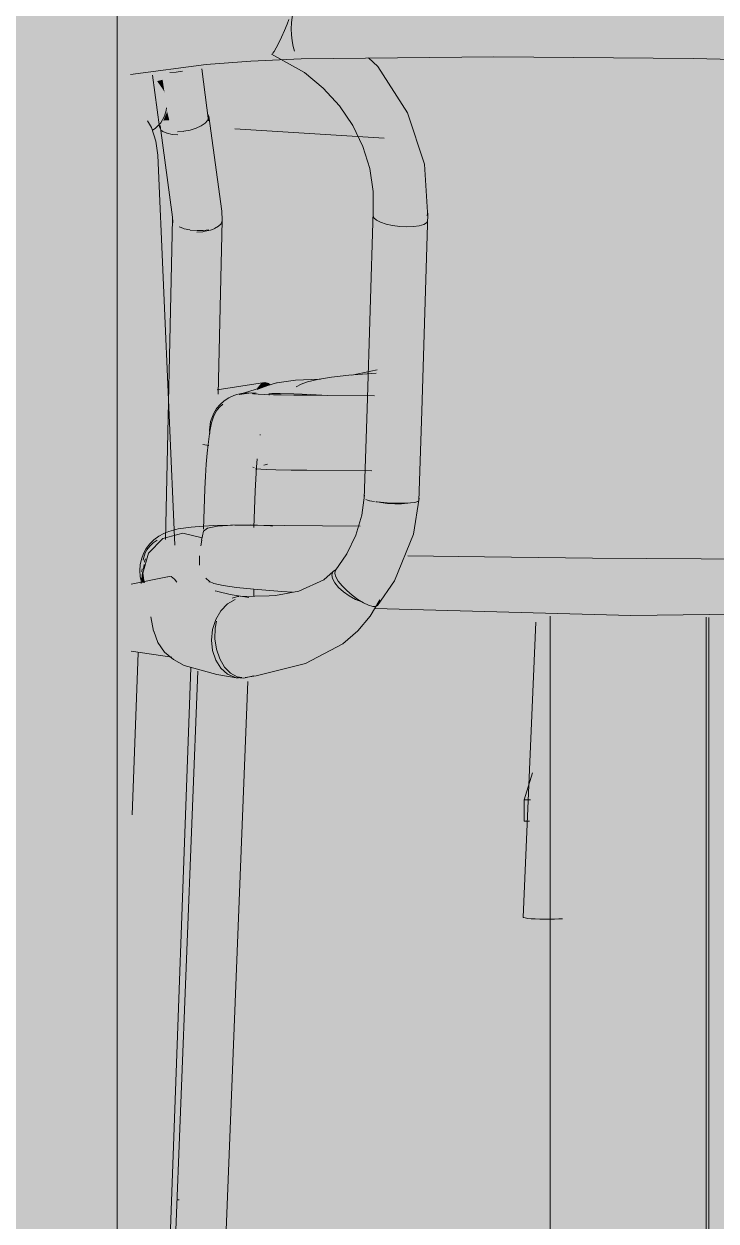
# Model space of a CAD drawing. Header units: inches. Extents: x 30681 to 92461, y -36095 to 66.
# Drawn here: x 30683.37813 to 30683.40219, y 59.89776 to 59.93933 of the extents above; entities that cross this region are included whole.
import ezdxf

# ---------------------------------------------------------------- set-up
doc = ezdxf.new("R2010")
doc.units = ezdxf.units.IN
doc.header["$MEASUREMENT"] = 0
doc.linetypes.add('Dash 1_16_', pattern=[0.125, 0.0625, -0.0625])
for name, color, linetype, lineweight in [('A-FLOR-CLRS', 90, 'Dash 1_16_', 9), ('A-GLAZ-CURT', 52, 'Continuous', 9), ('A-GLAZ-CWMG', 51, 'Continuous', 9), ('I-FURN', 30, 'Continuous', 9)]:
    doc.layers.add(name, color=color, linetype=linetype, lineweight=lineweight)

msp = doc.modelspace()

# ---------------------------------------------------------------- hatches: boundary and pattern name
at = {"layer": 'A-GLAZ-CURT', "transparency": 33554458}
msp.add_hatch(color=256, dxfattribs=at).paths.add_polyline_path([(30683.381389, 59.873038), (30683.430294, 59.877207), (30683.430294, 60.076217), (30683.381389, 60.078804), (30683.381389, 59.877247)], flags=0)
at = {"layer": 'A-GLAZ-CWMG'}
for points in [[(30683.378135, 59.872206), (30683.378135, 60.07932), (30683.375497, 60.079115), (30683.375497, 59.872536), (30683.377193, 59.872324)], [(30683.378135, 59.872206), (30683.381375, 59.872484), (30683.381375, 60.079148), (30683.378135, 60.07932), (30683.378135, 59.881051)]]:
    msp.add_hatch(color=256, dxfattribs=at).paths.add_polyline_path(points, flags=0)
at = {"layer": 'I-FURN'}
h = msp.add_hatch(color=256, dxfattribs=at)
h.paths.add_polyline_path([(30683.40185, 59.893829), (30683.40185, 59.918724), (30683.400773, 59.918722), (30683.396429, 59.918766), (30683.396429, 59.893901), (30683.401784, 59.89383)], flags=0)
h.paths.add_polyline_path([(30683.40185, 59.939945), (30683.40185, 59.942576), (30683.396429, 59.942614), (30683.396429, 59.94), (30683.400998, 59.939957), (30683.401784, 59.939946)], flags=0)
h = msp.add_hatch(color=256, dxfattribs=at)
h.paths.add_polyline_path([(30683.40185, 59.893829), (30683.401938, 59.894393), (30683.401938, 59.918718), (30683.40185, 59.918716), (30683.40185, 59.894402)], flags=0)
h.paths.add_polyline_path([(30683.401938, 59.939939), (30683.401938, 59.94257), (30683.40185, 59.942576), (30683.40185, 59.939945)], flags=0)
for points in [[(30683.408289, 59.939002), (30683.408247, 59.93948), (30683.408185, 59.939705), (30683.408073, 59.93985), (30683.395986, 59.940063), (30683.39036, 59.940037), (30683.387672, 59.940003), (30683.387545, 59.93986), (30683.387457, 59.93956), (30683.387424, 59.939161), (30683.392566, 59.939224), (30683.400204, 59.939184), (30683.405834, 59.939069), (30683.407241, 59.939031)], [(30683.381836, 59.938708), (30683.383682, 59.938932), (30683.383706, 59.939173), (30683.383827, 59.939474), (30683.383887, 59.939574), (30683.384031, 59.939708), (30683.384198, 59.939783), (30683.381839, 59.939444), (30683.381836, 59.938747)], [(30683.383682, 59.938932), (30683.385415, 59.939068), (30683.387424, 59.939161), (30683.387457, 59.93956), (30683.387545, 59.93986), (30683.387672, 59.940003), (30683.384737, 59.939825), (30683.384198, 59.939783), (30683.384031, 59.939708), (30683.383827, 59.939474), (30683.383776, 59.939392), (30683.383706, 59.939173)], [(30683.406444, 59.938009), (30683.407626, 59.938143), (30683.408182, 59.938229), (30683.40826, 59.938583), (30683.408289, 59.939002), (30683.400204, 59.939184), (30683.395983, 59.93922), (30683.390357, 59.939197), (30683.387424, 59.939161), (30683.387453, 59.938742), (30683.387539, 59.938388), (30683.387776, 59.938385), (30683.387846, 59.938335), (30683.388057, 59.938276), (30683.388087, 59.938258), (30683.388651, 59.938219), (30683.389492, 59.938144), (30683.392731, 59.938182), (30683.400206, 59.938142), (30683.405836, 59.938025), (30683.406371, 59.938011)], [(30683.38184, 59.937588), (30683.382903, 59.937742), (30683.384368, 59.937918), (30683.384189, 59.93797), (30683.384023, 59.938081), (30683.383881, 59.938246), (30683.383772, 59.938453), (30683.383704, 59.938687), (30683.383682, 59.938932), (30683.381836, 59.938708), (30683.381839, 59.937614)], [(30683.404442, 59.920738), (30683.404364, 59.920987), (30683.40419, 59.921627), (30683.404002, 59.922714), (30683.40365, 59.933368), (30683.40368, 59.933944), (30683.403855, 59.934892), (30683.404259, 59.936019), (30683.40481, 59.937006), (30683.405302, 59.937626), (30683.405686, 59.938028), (30683.399787, 59.938146), (30683.395367, 59.938177), (30683.390061, 59.938149), (30683.390769, 59.937332), (30683.391141, 59.936806), (30683.391847, 59.935283), (30683.392055, 59.934416), (30683.392132, 59.933978), (30683.392149, 59.931838), (30683.391832, 59.922664), (30683.391605, 59.921387), (30683.391482, 59.920865), (30683.401668, 59.920754), (30683.404442, 59.920738)], [(30683.38349, 59.935481), (30683.383713, 59.935493), (30683.383424, 59.937654), (30683.382828, 59.937588), (30683.382604, 59.937552), (30683.382876, 59.935673), (30683.382964, 59.935595), (30683.383282, 59.935495)], [(30683.383713, 59.935493), (30683.38414, 59.935588), (30683.384458, 59.935766), (30683.38445, 59.935903), (30683.384512, 59.936014), (30683.38453, 59.936153), (30683.384276, 59.937763), (30683.383428, 59.937628), (30683.383658, 59.935903)], [(30683.382436, 59.936484), (30683.383056, 59.936578), (30683.383071, 59.93659), (30683.383023, 59.936946), (30683.38287, 59.937217), (30683.382732, 59.93736), (30683.382437, 59.937286), (30683.382436, 59.936515)], [(30683.383023, 59.936946), (30683.382955, 59.937391), (30683.382764, 59.937345), (30683.382984, 59.937033)], [(30683.382594, 59.93566), (30683.382914, 59.935962), (30683.382975, 59.936035), (30683.38309, 59.936444), (30683.383036, 59.936574), (30683.382528, 59.936492), (30683.382436, 59.936476), (30683.382472, 59.935917), (30683.382586, 59.935677)], [(30683.382434, 59.934746), (30683.382789, 59.934767), (30683.382713, 59.935186), (30683.382471, 59.935917), (30683.382435, 59.93596), (30683.382434, 59.935102)], [(30683.383471, 59.922689), (30683.383669, 59.932619), (30683.383264, 59.93552), (30683.383214, 59.935782), (30683.383186, 59.935989), (30683.382952, 59.935945), (30683.382866, 59.935798), (30683.383415, 59.923915)], [(30683.382976, 59.935974), (30683.383186, 59.935989), (30683.383114, 59.936287), (30683.382985, 59.935985)], [(30683.384145, 59.932102), (30683.384579, 59.932163), (30683.384903, 59.932306), (30683.385009, 59.932436), (30683.38503, 59.932493), (30683.384862, 59.934296), (30683.384564, 59.93609), (30683.384529, 59.935991), (30683.384298, 59.935795), (30683.383911, 59.935644), (30683.383691, 59.935599), (30683.383981, 59.933855), (30683.384114, 59.932437)], [(30683.38445, 59.935903), (30683.384532, 59.936033), (30683.38451, 59.936007), (30683.384448, 59.935903)], [(30683.382789, 59.934767), (30683.3827, 59.935312), (30683.382526, 59.9358), (30683.382619, 59.935508), (30683.382747, 59.935)], [(30683.383422, 59.92121), (30683.383438, 59.921231), (30683.383471, 59.922689), (30683.382844, 59.935785), (30683.382633, 59.935643), (30683.382699, 59.935438), (30683.382788, 59.935088), (30683.382831, 59.934731), (30683.383421, 59.921231)], [(30683.384145, 59.932102), (30683.383981, 59.933855), (30683.383691, 59.935599), (30683.38327, 59.935586), (30683.382968, 59.935675), (30683.382964, 59.935594), (30683.382909, 59.935594), (30683.382918, 59.935533), (30683.383347, 59.932436), (30683.383398, 59.932375), (30683.383707, 59.932221), (30683.383914, 59.932175), (30683.383923, 59.932108)], [(30683.382643, 59.919593), (30683.382751, 59.919657), (30683.382769, 59.920178), (30683.382731, 59.920333), (30683.382967, 59.920852), (30683.383377, 59.921255), (30683.382789, 59.934767), (30683.382434, 59.934746), (30683.382433, 59.924407), (30683.382637, 59.919736)], [(30683.390986, 59.925724), (30683.391173, 59.932304), (30683.390712, 59.932386), (30683.390364, 59.932536), (30683.39027, 59.93267), (30683.390267, 59.932557), (30683.390091, 59.925914), (30683.390323, 59.925813), (30683.390742, 59.925742), (30683.390938, 59.925728)], [(30683.391233, 59.92572), (30683.391722, 59.925766), (30683.391925, 59.925834), (30683.391965, 59.925884), (30683.392136, 59.932677), (30683.391876, 59.932569), (30683.391442, 59.932518), (30683.391431, 59.932289), (30683.391188, 59.932301), (30683.390986, 59.925724), (30683.391134, 59.925722)], [(30683.383053, 59.921423), (30683.383177, 59.921488), (30683.383356, 59.921582), (30683.383891, 59.921741), (30683.384123, 59.932153), (30683.383902, 59.932176), (30683.3839, 59.932112), (30683.383523, 59.932204), (30683.383412, 59.932265), (30683.383394, 59.932285), (30683.383332, 59.932352), (30683.383294, 59.932352), (30683.383053, 59.921441)], [(30683.38574, 59.926473), (30683.386038, 59.926526), (30683.387255, 59.926912), (30683.386914, 59.926852), (30683.385784, 59.926487)], [(30683.386671, 59.926456), (30683.386672, 59.926487), (30683.387062, 59.926496), (30683.387424, 59.926493), (30683.387601, 59.926567), (30683.387644, 59.92664), (30683.387613, 59.926673), (30683.387627, 59.926745), (30683.387778, 59.926828), (30683.387668, 59.926874), (30683.387335, 59.926921), (30683.386038, 59.926526), (30683.38635, 59.926472), (30683.386597, 59.92646)], [(30683.386243, 59.926627), (30683.386688, 59.92679), (30683.386637, 59.926844), (30683.386502, 59.926876), (30683.386389, 59.926828), (30683.386265, 59.926674)], [(30683.387784, 59.926825), (30683.388251, 59.926962), (30683.388251, 59.926987), (30683.387335, 59.926921), (30683.387783, 59.926825)], [(30683.387967, 59.9251), (30683.387971, 59.926436), (30683.385684, 59.926475), (30683.385303, 59.926371), (30683.38497, 59.926116), (30683.384823, 59.925956), (30683.384616, 59.92548), (30683.384654, 59.925432), (30683.384753, 59.925713), (30683.384783, 59.925772), (30683.384908, 59.925839), (30683.384928, 59.925832), (30683.384967, 59.925834), (30683.385003, 59.925661), (30683.38503, 59.925661), (30683.385076, 59.925661), (30683.385173, 59.92552), (30683.385209, 59.92552), (30683.385209, 59.925365), (30683.3853, 59.925185), (30683.385365, 59.925209), (30683.385376, 59.925161), (30683.386433, 59.925123), (30683.387781, 59.925102)], [(30683.388687, 59.92643), (30683.386719, 59.926499), (30683.386671, 59.926459), (30683.38806, 59.926435), (30683.3881, 59.926435)], [(30683.390888, 59.922696), (30683.390986, 59.925724), (30683.390323, 59.925813), (30683.390091, 59.925914), (30683.390064, 59.925914), (30683.389999, 59.922822), (30683.390033, 59.922875), (30683.390079, 59.922811), (30683.390078, 59.922792), (30683.390643, 59.92271)], [(30683.384579, 59.924699), (30683.384646, 59.925604), (30683.38423, 59.925614), (30683.384219, 59.925108), (30683.384288, 59.924927), (30683.384371, 59.924814), (30683.384436, 59.924798), (30683.384566, 59.924702)], [(30683.385224, 59.923135), (30683.385306, 59.925174), (30683.385168, 59.92552), (30683.385168, 59.925567), (30683.385056, 59.925567), (30683.385071, 59.925624), (30683.384967, 59.925672), (30683.384936, 59.925818), (30683.384864, 59.925853), (30683.384771, 59.925736), (30683.384674, 59.925519), (30683.384558, 59.924871), (30683.384441, 59.923186), (30683.385002, 59.923147)], [(30683.391134, 59.922689), (30683.391723, 59.922719), (30683.391863, 59.922773), (30683.391925, 59.925834), (30683.391667, 59.925754), (30683.391094, 59.925723), (30683.390986, 59.92572), (30683.390888, 59.922696)], [(30683.38612, 59.923105), (30683.386169, 59.923107), (30683.386199, 59.924004), (30683.386162, 59.924109), (30683.385972, 59.924338), (30683.385931, 59.9244), (30683.385709, 59.924734), (30683.38557, 59.924889), (30683.385571, 59.924959), (30683.385389, 59.925091), (30683.385357, 59.924989), (30683.385254, 59.923642), (30683.385224, 59.923135), (30683.386015, 59.923106)], [(30683.387968, 59.923833), (30683.387967, 59.9251), (30683.385336, 59.925115), (30683.385389, 59.925091), (30683.385569, 59.925011), (30683.385569, 59.924966), (30683.385815, 59.924616), (30683.38588, 59.924504), (30683.386224, 59.923951), (30683.386253, 59.923897), (30683.387341, 59.923844), (30683.387784, 59.923836)], [(30683.389543, 59.919496), (30683.390415, 59.920982), (30683.390773, 59.922677), (30683.390323, 59.922754), (30683.39, 59.922825), (30683.38999, 59.922825), (30683.389952, 59.922825), (30683.389691, 59.921672), (30683.389609, 59.921462), (30683.388935, 59.920251), (30683.389061, 59.919988), (30683.389356, 59.919658)], [(30683.390368, 59.919104), (30683.390431, 59.919147), (30683.391441, 59.920867), (30683.391824, 59.922744), (30683.391479, 59.922686), (30683.391021, 59.922663), (30683.390773, 59.922677), (30683.390368, 59.920901), (30683.389543, 59.919496), (30683.389934, 59.919232), (30683.390259, 59.919104)], [(30683.391262, 59.922666), (30683.391135, 59.922689), (30683.391234, 59.922666)], [(30683.382273, 59.920261), (30683.382459, 59.920951), (30683.382966, 59.92146), (30683.38366, 59.921651), (30683.383676, 59.92179), (30683.38336, 59.921753), (30683.383072, 59.921664), (30683.38246, 59.921185), (30683.382405, 59.921126), (30683.382192, 59.920632), (30683.38227, 59.92029)], [(30683.384333, 59.921479), (30683.384319, 59.92149), (30683.384342, 59.921518), (30683.384381, 59.921719), (30683.384534, 59.92182), (30683.384806, 59.921899), (30683.384351, 59.921872), (30683.383676, 59.921788), (30683.38366, 59.921651), (30683.384319, 59.921483)], [(30683.382618, 59.918534), (30683.382665, 59.918895), (30683.382806, 59.919232), (30683.38303, 59.91952), (30683.383363, 59.919758), (30683.383663, 59.919879), (30683.384028, 59.919925), (30683.38366, 59.921651), (30683.382908, 59.921401), (30683.382459, 59.920951), (30683.382273, 59.920261), (30683.382361, 59.919954), (30683.383257, 59.920137), (30683.383369, 59.920055), (30683.38343, 59.919955), (30683.383259, 59.919849), (30683.382953, 59.919553), (30683.382758, 59.919231), (30683.38265, 59.918949), (30683.382605, 59.918595)], [(30683.384734, 59.919734), (30683.384578, 59.919904), (30683.384499, 59.920079), (30683.384669, 59.920301), (30683.384582, 59.920768), (30683.384424, 59.921089), (30683.384295, 59.921212), (30683.384319, 59.921483), (30683.38366, 59.921651), (30683.384028, 59.919925), (30683.384509, 59.919828), (30683.38471, 59.919744)], [(30683.401223, 59.918792), (30683.405601, 59.91886), (30683.405371, 59.919154), (30683.404693, 59.920222), (30683.404424, 59.920738), (30683.393184, 59.920842), (30683.39144, 59.920866), (30683.391021, 59.920068), (30683.390375, 59.919012), (30683.396004, 59.918844), (30683.398818, 59.918816)], [(30683.381856, 59.918589), (30683.382605, 59.918595), (30683.382708, 59.919103), (30683.382808, 59.919346), (30683.383133, 59.919739), (30683.383394, 59.920013), (30683.383326, 59.920086), (30683.383253, 59.92014), (30683.381859, 59.919864), (30683.381856, 59.918704)], [(30683.382259, 59.919925), (30683.382339, 59.919942), (30683.382242, 59.920344), (30683.382218, 59.920036)], [(30683.384774, 59.917979), (30683.386656, 59.918247), (30683.388088, 59.918842), (30683.389066, 59.919765), (30683.38886, 59.920073), (30683.388839, 59.920205), (30683.388876, 59.920309), (30683.388456, 59.919957), (30683.388193, 59.919825), (30683.387815, 59.919703), (30683.387231, 59.919533), (30683.385477, 59.919418), (30683.385286, 59.919327), (30683.385097, 59.919154), (30683.384915, 59.918844), (30683.384947, 59.918841), (30683.384839, 59.918634), (30683.384781, 59.918347)], [(30683.38989, 59.919259), (30683.389544, 59.919496), (30683.389192, 59.919825), (30683.388974, 59.920132), (30683.388948, 59.920334), (30683.388936, 59.920356), (30683.388876, 59.920309), (30683.388839, 59.920205), (30683.38886, 59.920073), (30683.389061, 59.919771), (30683.389236, 59.91961), (30683.389654, 59.91935), (30683.389873, 59.919263)], [(30683.382212, 59.919913), (30683.382255, 59.919942), (30683.382215, 59.919955), (30683.382213, 59.919927)], [(30683.382333, 59.919946), (30683.382336, 59.919948), (30683.382315, 59.920039)], [(30683.384651, 59.917933), (30683.384747, 59.918482), (30683.384839, 59.918712), (30683.384979, 59.91895), (30683.385211, 59.91919), (30683.385481, 59.919349), (30683.38537, 59.919388), (30683.385513, 59.919467), (30683.384503, 59.919661), (30683.384028, 59.919925), (30683.383663, 59.919879), (30683.383322, 59.919741), (30683.38303, 59.91952), (30683.382794, 59.919204), (30683.382665, 59.918895), (30683.382618, 59.918534), (30683.382878, 59.918324), (30683.383565, 59.918121)], [(30683.385599, 59.919451), (30683.385646, 59.919463), (30683.384972, 59.919594), (30683.384577, 59.9198), (30683.384315, 59.919886), (30683.384116, 59.919876), (30683.384571, 59.919648), (30683.385583, 59.919454)], [(30683.38458, 59.919901), (30683.38458, 59.919966), (30683.384556, 59.919954)], [(30683.385688, 59.919454), (30683.386124, 59.919491), (30683.386124, 59.919704), (30683.385017, 59.919839), (30683.38458, 59.919901), (30683.38476, 59.919719), (30683.385093, 59.919558), (30683.385649, 59.919461)], [(30683.385793, 59.916635), (30683.38772, 59.917075), (30683.389246, 59.917937), (30683.39019, 59.919124), (30683.390058, 59.919173), (30683.39008, 59.919213), (30683.389654, 59.91935), (30683.389236, 59.91961), (30683.389066, 59.919765), (30683.388088, 59.918842), (30683.386656, 59.918247), (30683.384774, 59.917979), (30683.38483, 59.917617), (30683.384945, 59.917283), (30683.385215, 59.916896), (30683.385318, 59.916791), (30683.385551, 59.916666)], [(30683.387241, 59.919532), (30683.387466, 59.919607), (30683.386124, 59.919704), (30683.386159, 59.919478), (30683.38724, 59.919532)], [(30683.383256, 59.917348), (30683.383247, 59.91738), (30683.383018, 59.917563), (30683.382768, 59.917932), (30683.382642, 59.91832), (30683.382605, 59.918595), (30683.381856, 59.918589), (30683.381859, 59.917551), (30683.383247, 59.91735)], [(30683.385484, 59.916637), (30683.385213, 59.916757), (30683.384981, 59.916964), (30683.384748, 59.917402), (30683.38469, 59.917572), (30683.384651, 59.917933), (30683.383565, 59.918121), (30683.382878, 59.918324), (30683.382618, 59.918534), (30683.382666, 59.918172), (30683.382808, 59.917834), (30683.383142, 59.917459), (30683.383691, 59.917065), (30683.384593, 59.916789), (30683.384752, 59.916762)], [(30683.385774, 59.91661), (30683.385771, 59.916638), (30683.385551, 59.916666), (30683.38528, 59.91683), (30683.385077, 59.917061), (30683.384888, 59.91745), (30683.384828, 59.917631), (30683.384778, 59.918159), (30683.384786, 59.918367), (30683.384801, 59.918646), (30683.384689, 59.9183), (30683.384651, 59.917933), (30683.384748, 59.917402), (30683.38483, 59.917198), (30683.385065, 59.916889), (30683.385318, 59.91671), (30683.385551, 59.91663)], [(30683.396241, 59.908245), (30683.396683, 59.918547), (30683.395929, 59.918554), (30683.395503, 59.908301), (30683.395764, 59.908263), (30683.39607, 59.908248)], [(30683.396413, 59.908245), (30683.396849, 59.908262), (30683.396857, 59.918545), (30683.396683, 59.918547), (30683.396241, 59.908245)], [(30683.382046, 59.889742), (30683.383055, 59.917361), (30683.382107, 59.917497), (30683.381901, 59.910797), (30683.381901, 59.889745), (30683.382045, 59.889742)], [(30683.382046, 59.889742), (30683.382835, 59.889777), (30683.382947, 59.889818), (30683.383916, 59.916978), (30683.383643, 59.917104), (30683.383258, 59.917331), (30683.383054, 59.917326), (30683.382091, 59.89099)]]:
    msp.add_hatch(color=256, dxfattribs=at).paths.add_polyline_path(points, flags=0)
h = msp.add_hatch(color=256, dxfattribs=at)
h.paths.add_polyline_path([(30683.384368, 59.937918), (30683.387031, 59.938154), (30683.386827, 59.938328), (30683.386893, 59.938333), (30683.386835, 59.938387), (30683.387107, 59.938917), (30683.387187, 59.939098), (30683.387282, 59.939041), (30683.387267, 59.938875), (30683.387301, 59.938744), (30683.387482, 59.938595), (30683.387431, 59.938949), (30683.387424, 59.939161), (30683.387207, 59.939151), (30683.387204, 59.939151), (30683.384734, 59.939015), (30683.383682, 59.938932), (30683.383704, 59.938687), (30683.383772, 59.938453), (30683.383881, 59.938246), (30683.384023, 59.938081), (30683.384189, 59.93797)], flags=0)
h.paths.add_polyline_path([(30683.387438, 59.938379), (30683.387539, 59.938388), (30683.38749, 59.938552), (30683.387252, 59.938501), (30683.387425, 59.938388)], flags=0)
h = msp.add_hatch(color=256, dxfattribs=at)
h.paths.add_polyline_path([(30683.391182, 59.932392), (30683.391175, 59.932558), (30683.391026, 59.934342), (30683.390242, 59.936196), (30683.388882, 59.937766), (30683.388089, 59.938257), (30683.387851, 59.938257), (30683.387532, 59.93841), (30683.387431, 59.938663), (30683.387088, 59.938875), (30683.386827, 59.938374), (30683.386893, 59.938333), (30683.386772, 59.938301), (30683.387066, 59.938118), (30683.387049, 59.938107), (30683.388005, 59.937532), (30683.388438, 59.937157), (30683.388811, 59.93676), (30683.389144, 59.936349), (30683.389662, 59.935521), (30683.390145, 59.934273), (30683.390302, 59.932754), (30683.390375, 59.932697), (30683.390388, 59.932688), (30683.390514, 59.932634), (30683.390532, 59.932626), (30683.390704, 59.932558), (30683.390723, 59.932558), (30683.390734, 59.932574), (30683.391164, 59.93252)], flags=0)
h.paths.add_polyline_path([(30683.390261, 59.933807), (30683.39023, 59.933967), (30683.390217, 59.934031)], flags=0)
h = msp.add_hatch(color=256, dxfattribs=at)
h.paths.add_polyline_path([(30683.391441, 59.932288), (30683.39147, 59.93252), (30683.39165, 59.932533), (30683.391672, 59.932295), (30683.392028, 59.932367), (30683.392128, 59.932426), (30683.392034, 59.934416), (30683.391988, 59.934786), (30683.39147, 59.936117), (30683.391027, 59.936997), (30683.390061, 59.93815), (30683.389011, 59.938172), (30683.388129, 59.938232), (30683.388882, 59.937766), (30683.390242, 59.936196), (30683.391038, 59.934314), (30683.391217, 59.93252), (30683.391428, 59.932518)], flags=0)
h.paths.add_polyline_path([(30683.387219, 59.938794), (30683.387277, 59.939044), (30683.387187, 59.939098), (30683.387088, 59.938875)], flags=0)
h = msp.add_hatch(color=256, dxfattribs=at)
h.paths.add_polyline_path([(30683.392152, 59.932704), (30683.39216, 59.932745), (30683.392097, 59.934177), (30683.392035, 59.934416), (30683.392151, 59.932722)], flags=0)
h.paths.add_polyline_path([(30683.391083, 59.936928), (30683.391074, 59.936947), (30683.391027, 59.936997)], flags=0)
h.paths.add_polyline_path([(30683.391988, 59.934786), (30683.391801, 59.93543), (30683.39161, 59.935825), (30683.391917, 59.934982)], flags=0)
h = msp.add_hatch(color=256, dxfattribs=at)
h.paths.add_polyline_path([(30683.383529, 59.898501), (30683.384188, 59.91684), (30683.384139, 59.916815), (30683.383507, 59.898501)], flags=0)
h.paths.add_polyline_path([(30683.384403, 59.921441), (30683.384367, 59.921461), (30683.384367, 59.921453)], flags=0)
h.paths.add_polyline_path([(30683.38389, 59.921715), (30683.384416, 59.921788), (30683.38456, 59.924493), (30683.384545, 59.924707), (30683.384478, 59.924744), (30683.384251, 59.92493), (30683.384181, 59.925037), (30683.384109, 59.925165), (30683.384007, 59.925177), (30683.384011, 59.925405), (30683.38419, 59.925405), (30683.384231, 59.92567), (30683.384255, 59.92574), (30683.384439, 59.92594), (30683.384888, 59.926644), (30683.384982, 59.9324), (30683.384888, 59.932312), (30683.384559, 59.932186), (30683.384123, 59.932153), (30683.383891, 59.921735)], flags=0)
h = msp.add_hatch(color=256, dxfattribs=at)
h.paths.add_polyline_path([(30683.410999, 59.926215), (30683.412704, 59.926261), (30683.412607, 59.926347), (30683.412674, 59.926504), (30683.412673, 59.926531), (30683.412413, 59.926686), (30683.411652, 59.926856), (30683.410163, 59.927033), (30683.409104, 59.927121), (30683.406059, 59.927031), (30683.406084, 59.926258), (30683.410963, 59.926215)], flags=0)
h.paths.add_polyline_path([(30683.390344, 59.926403), (30683.390376, 59.927209), (30683.388824, 59.92706), (30683.38799, 59.926905), (30683.387616, 59.92674), (30683.387588, 59.926552), (30683.387411, 59.926482), (30683.390326, 59.926403)], flags=0)
h = msp.add_hatch(color=256, dxfattribs=at)
h.paths.add_polyline_path([(30683.384696, 59.925603), (30683.384866, 59.925956), (30683.385194, 59.926265), (30683.385457, 59.926402), (30683.386067, 59.926566), (30683.386265, 59.926674), (30683.386328, 59.926757), (30683.386391, 59.92683), (30683.38639, 59.926861), (30683.384887, 59.926587), (30683.384749, 59.926355), (30683.384665, 59.926228), (30683.384267, 59.925613), (30683.384691, 59.925603)], flags=0)
h.paths.add_polyline_path([(30683.386172, 59.926469), (30683.386159, 59.926485), (30683.386004, 59.926495), (30683.386066, 59.926474), (30683.386171, 59.926469)], flags=0)
h = msp.add_hatch(color=256, dxfattribs=at)
h.paths.add_polyline_path([(30683.411563, 59.924879), (30683.411606, 59.926076), (30683.41164, 59.926219), (30683.406031, 59.92627), (30683.406107, 59.924932), (30683.407511, 59.924918)], flags=0)
h.paths.add_polyline_path([(30683.390272, 59.925079), (30683.3903, 59.926416), (30683.387971, 59.926436), (30683.387967, 59.9251), (30683.39026, 59.925079)], flags=0)
h = msp.add_hatch(color=256, dxfattribs=at)
h.paths.add_polyline_path([(30683.41164, 59.923608), (30683.411605, 59.923721), (30683.41157, 59.924315), (30683.411563, 59.924879), (30683.406079, 59.924911), (30683.406167, 59.923662), (30683.407514, 59.923649)], flags=0)
h.paths.add_polyline_path([(30683.390233, 59.923812), (30683.390247, 59.925079), (30683.387967, 59.9251), (30683.387968, 59.923833), (30683.390224, 59.923812)], flags=0)
h = msp.add_hatch(color=256, dxfattribs=at)
h.paths.add_polyline_path([(30683.382436, 59.91162), (30683.382604, 59.917195), (30683.382433, 59.91722), (30683.382433, 59.911621)], flags=0)
h.paths.add_polyline_path([(30683.382433, 59.919552), (30683.382643, 59.919593), (30683.382433, 59.924407), (30683.382433, 59.919562)], flags=0)
h = msp.add_hatch(color=256, dxfattribs=at)
h.paths.add_polyline_path([(30683.384161, 59.895967), (30683.384962, 59.916642), (30683.384419, 59.916775), (30683.384182, 59.916841), (30683.383376, 59.895976), (30683.384146, 59.895967)], flags=0)
h.paths.add_polyline_path([(30683.384496, 59.921395), (30683.384473, 59.92141), (30683.384496, 59.921396)], flags=0)
h.paths.add_polyline_path([(30683.384376, 59.921784), (30683.385174, 59.921847), (30683.385224, 59.923135), (30683.384431, 59.923191), (30683.384377, 59.921809)], flags=0)
h = msp.add_hatch(color=256, dxfattribs=at)
h.paths.add_polyline_path([(30683.385108, 59.895953), (30683.385898, 59.916496), (30683.385195, 59.916602), (30683.384969, 59.916624), (30683.384162, 59.895967), (30683.385059, 59.895954)], flags=0)
h.paths.add_polyline_path([(30683.385173, 59.92182), (30683.38612, 59.92185), (30683.386169, 59.923107), (30683.385669, 59.923116), (30683.385224, 59.923135), (30683.385173, 59.921824)], flags=0)
h = msp.add_hatch(color=256, dxfattribs=at)
h.paths.add_polyline_path([(30683.391441, 59.920867), (30683.391669, 59.92159), (30683.391718, 59.922177), (30683.391495, 59.921124)], flags=0)
h.paths.add_polyline_path([(30683.390431, 59.919147), (30683.391308, 59.920586), (30683.391441, 59.920867), (30683.390739, 59.919673)], flags=0)
h = msp.add_hatch(color=256, dxfattribs=at)
h.paths.add_polyline_path([(30683.4085, 59.919396), (30683.410082, 59.919476), (30683.411138, 59.919573), (30683.411713, 59.919699), (30683.411845, 59.919799), (30683.411799, 59.919909), (30683.411818, 59.920035), (30683.412167, 59.920592), (30683.412529, 59.92101), (30683.412566, 59.921361), (30683.412558, 59.921461), (30683.412451, 59.921551), (30683.412137, 59.921628), (30683.41163, 59.921679), (30683.410313, 59.921674), (30683.410145, 59.921657), (30683.40818, 59.921539), (30683.406284, 59.921421), (30683.406435, 59.921125), (30683.407049, 59.920135), (30683.407606, 59.919697), (30683.408407, 59.919424), (30683.408463, 59.919407)], flags=0)
h.paths.add_polyline_path([(30683.387489, 59.919605), (30683.388418, 59.919903), (30683.388849, 59.920231), (30683.389124, 59.920538), (30683.389767, 59.921663), (30683.387127, 59.921842), (30683.3867, 59.9219), (30683.385382, 59.921931), (30683.384804, 59.921878), (30683.384513, 59.921817), (30683.38437, 59.921676), (30683.384312, 59.921197), (30683.384442, 59.921072), (30683.384582, 59.920768), (30683.384659, 59.92026), (30683.384635, 59.920191), (30683.3845, 59.920078), (30683.384645, 59.919938), (30683.38476, 59.919893), (30683.385518, 59.919766), (30683.387466, 59.919607)], flags=0)
h.paths.add_polyline_path([(30683.40707, 59.919875), (30683.407088, 59.920068), (30683.407075, 59.920005), (30683.407073, 59.919948)], flags=0)
h = msp.add_hatch(color=256, dxfattribs=at)
h.paths.add_polyline_path([(30683.406269, 59.921462), (30683.40818, 59.921536), (30683.410525, 59.92168), (30683.406217, 59.921707), (30683.406261, 59.921498)], flags=0)
h.paths.add_polyline_path([(30683.389767, 59.921663), (30683.389817, 59.921878), (30683.386781, 59.921897), (30683.387621, 59.921807), (30683.389757, 59.921663)], flags=0)
h = msp.add_hatch(color=256, dxfattribs=at)
h.paths.add_polyline_path([(30683.386286, 59.916747), (30683.387379, 59.91695), (30683.38772, 59.917075), (30683.386756, 59.916855)], flags=0)
h.paths.add_polyline_path([(30683.38772, 59.917075), (30683.388176, 59.91723), (30683.388934, 59.917632), (30683.389713, 59.918226), (30683.39026, 59.91892), (30683.390334, 59.919104), (30683.39018, 59.919104), (30683.389226, 59.917912), (30683.387999, 59.91723)], flags=0)
h = msp.add_hatch(color=256, dxfattribs=at)
h.paths.add_polyline_path([(30683.418964, 59.911391), (30683.418964, 59.912132), (30683.418148, 59.912141), (30683.418184, 59.9114), (30683.418672, 59.911394)], flags=0)
h.paths.add_polyline_path([(30683.413941, 59.911446), (30683.413913, 59.912188), (30683.402443, 59.912313), (30683.402443, 59.911573), (30683.41393, 59.911446)], flags=0)
h.paths.add_polyline_path([(30683.395709, 59.911647), (30683.395724, 59.912386), (30683.395523, 59.912389), (30683.395523, 59.911649), (30683.395635, 59.911648)], flags=0)

# ---------------------------------------------------------------- linework, layer by layer
at = {"layer": 'A-FLOR-CLRS', "linetype": 'Continuous'}
msp.add_line((30683.385463, 59.935686), (30683.390656, 59.935361), dxfattribs=at)
at = {"layer": 'A-GLAZ-CWMG'}
msp.add_line((30683.381375, 60.079148), (30683.381375, 59.872484), dxfattribs=at)
at = {"layer": 'I-FURN'}
for p, q in [((30683.381837, 59.937578), (30683.384468, 59.937918)), ((30683.382844, 59.93575), (30683.382603, 59.937553)), ((30683.383424, 59.937654), (30683.383202, 59.937642)), ((30683.383646, 59.93769), (30683.383424, 59.937654)), ((30683.384314, 59.937774), (30683.384555, 59.935964)), ((30683.384529, 59.935991), (30683.384564, 59.93609)), ((30683.384564, 59.93609), (30683.384542, 59.936181)), ((30683.382876, 59.935673), (30683.382843, 59.935764)), ((30683.383477, 59.93558), (30683.383691, 59.935599)), ((30683.382791, 59.934768), (30683.383381, 59.921234)), ((30683.383052, 59.921424), (30683.383297, 59.93256)), ((30683.38331, 59.932491), (30683.383299, 59.932571)), ((30683.390273, 59.932821), (30683.390064, 59.925964)), ((30683.39027, 59.93267), (30683.39027, 59.932671)), ((30683.390295, 59.932595), (30683.39027, 59.93267)), ((30683.392175, 59.932751), (30683.391964, 59.925889)), ((30683.392136, 59.932677), (30683.392176, 59.932745)), ((30683.392176, 59.93275), (30683.392166, 59.932793)), ((30683.383698, 59.932223), (30683.383527, 59.93229)), ((30683.383902, 59.932176), (30683.383703, 59.932221)), ((30683.384123, 59.932153), (30683.38391, 59.932175)), ((30683.384348, 59.932157), (30683.384141, 59.932153)), ((30683.384559, 59.932186), (30683.384361, 59.932158)), ((30683.38456, 59.932158), (30683.384369, 59.93212)), ((30683.384745, 59.932219), (30683.384579, 59.932163)), ((30683.385021, 59.932509), (30683.384884, 59.92648)), ((30683.38503, 59.932493), (30683.384995, 59.932397)), ((30683.392128, 59.932426), (30683.392031, 59.932368)), ((30683.392166, 59.932496), (30683.392131, 59.932429)), ((30683.384348, 59.932117), (30683.384145, 59.932102)), ((30683.390382, 59.92721), (30683.389432, 59.927131)), ((30683.389527, 59.927138), (30683.390406, 59.92732)), ((30683.384853, 59.926621), (30683.386496, 59.92688)), ((30683.385616, 59.926469), (30683.386914, 59.926864)), ((30683.387776, 59.926824), (30683.3876, 59.926725)), ((30683.385627, 59.926463), (30683.386038, 59.926526)), ((30683.386038, 59.926526), (30683.386204, 59.926512)), ((30683.386662, 59.926445), (30683.386662, 59.926493)), ((30683.38797, 59.926437), (30683.39032, 59.926416)), ((30683.390064, 59.925964), (30683.389963, 59.922855)), ((30683.391964, 59.925889), (30683.391862, 59.922776)), ((30683.384586, 59.92522), (30683.384594, 59.925111)), ((30683.386348, 59.925053), (30683.386349, 59.925079)), ((30683.384563, 59.924691), (30683.384357, 59.924731)), ((30683.386132, 59.923934), (30683.386088, 59.923938)), ((30683.386599, 59.92405), (30683.386467, 59.924007)), ((30683.387967, 59.923833), (30683.390232, 59.923812)), ((30683.384372, 59.921785), (30683.384427, 59.92319)), ((30683.386171, 59.923109), (30683.386122, 59.92185)), ((30683.389969, 59.922973), (30683.389974, 59.922942)), ((30683.391856, 59.922831), (30683.391867, 59.922865)), ((30683.385463, 59.921929), (30683.385896, 59.921929)), ((30683.389818, 59.921891), (30683.385895, 59.921929)), ((30683.386776, 59.921896), (30683.3867, 59.9219)), ((30683.384334, 59.921485), (30683.38366, 59.921651)), ((30683.384315, 59.921401), (30683.384281, 59.921211)), ((30683.389361, 59.920926), (30683.388953, 59.920346)), ((30683.38231, 59.920566), (30683.382301, 59.920477)), ((30683.384238, 59.920543), (30683.384238, 59.920867)), ((30683.381858, 59.919879), (30683.383181, 59.920144)), ((30683.38222, 59.920101), (30683.382208, 59.919903)), ((30683.382244, 59.920412), (30683.382235, 59.920304)), ((30683.382273, 59.920261), (30683.382315, 59.919927)), ((30683.382301, 59.920477), (30683.382301, 59.920399)), ((30683.383139, 59.920127), (30683.383253, 59.92014)), ((30683.384459, 59.92009), (30683.38458, 59.919966)), ((30683.388967, 59.92038), (30683.388886, 59.920322)), ((30683.382304, 59.919934), (30683.382295, 59.919976)), ((30683.386124, 59.919477), (30683.386124, 59.919704)), ((30683.391019, 59.919992), (30683.390422, 59.919136)), ((30683.38537, 59.919388), (30683.385559, 59.919448)), ((30683.385562, 59.919448), (30683.385606, 59.919453)), ((30683.386658, 59.91947), (30683.385667, 59.919455)), ((30683.38264, 59.918245), (30683.38254, 59.918748)), ((30683.395486, 59.908315), (30683.395928, 59.918554)), ((30683.396429, 59.893901), (30683.396429, 59.918766)), ((30683.40185, 59.893829), (30683.40185, 59.91873)), ((30683.401938, 59.918725), (30683.401938, 59.894298)), ((30683.38328, 59.917343), (30683.381858, 59.91755)), ((30683.3819, 59.911873), (30683.382106, 59.917497)), ((30683.383281, 59.917343), (30683.383256, 59.917348)), ((30683.38394, 59.916971), (30683.382944, 59.889749)), ((30683.383362, 59.895976), (30683.384179, 59.916854)), ((30683.385913, 59.916495), (30683.38511, 59.895954)), ((30683.395806, 59.913328), (30683.395523, 59.912389)), ((30683.395523, 59.912389), (30683.39574, 59.912386)), ((30683.395523, 59.911649), (30683.395523, 59.912389)), ((30683.395709, 59.911647), (30683.395523, 59.911649)), ((30683.383477, 59.898501), (30683.38353, 59.898501))]:
    msp.add_line(p, q, dxfattribs=at)
for points in [[(30683.387424, 59.939161, 0), (30683.387433, 59.939368, 0), (30683.387457, 59.93956, 0), (30683.387495, 59.939727, 0), (30683.387545, 59.93986, 0), (30683.387605, 59.939954, 0), (30683.387672, 59.940003, 0), (30683.387742, 59.940004, 0)], [(30683.387088, 59.938875, 0), (30683.387187, 59.939098, 0), (30683.387282, 59.939325, 0), (30683.387342, 59.939479, 0)], [(30683.386772, 59.938301, 0), (30683.386827, 59.938374, 0), (30683.386901, 59.938501, 0), (30683.38699, 59.938672, 0), (30683.387088, 59.938875, 0)], [(30683.387539, 59.938388, 0), (30683.38749, 59.938552, 0), (30683.387453, 59.938742, 0), (30683.387431, 59.938949, 0), (30683.387424, 59.939161, 0)], [(30683.384468, 59.937918, 0), (30683.386026, 59.938039, 0), (30683.387767, 59.938119, 0)], [(30683.390273, 59.932723, 0), (30683.390273, 59.933516, 0), (30683.390152, 59.934305, 0), (30683.389914, 59.935073, 0), (30683.389561, 59.935806, 0), (30683.3891, 59.936488, 0), (30683.388539, 59.937104, 0), (30683.387888, 59.937641, 0), (30683.38674, 59.938285, 0)], [(30683.387766, 59.938119, 0), (30683.394464, 59.938182, 0), (30683.401398, 59.938127, 0), (30683.407975, 59.937963, 0)], [(30683.392174, 59.932605, 0), (30683.392061, 59.934464, 0), (30683.391471, 59.936247, 0), (30683.390434, 59.937848, 0), (30683.390106, 59.93815, 0)], [(30683.382607, 59.93564, 0), (30683.382701, 59.935702, 0), (30683.38289, 59.935901, 0), (30683.383021, 59.936133, 0), (30683.38308, 59.936325, 0), (30683.383093, 59.936414, 0)], [(30683.382791, 59.934768, 0), (30683.382723, 59.935263, 0), (30683.382563, 59.935736, 0), (30683.382435, 59.935963, 0)], [(30683.383698, 59.935601, 0), (30683.383911, 59.935644, 0), (30683.384119, 59.935711, 0), (30683.384298, 59.935795, 0), (30683.384438, 59.93589, 0), (30683.38452, 59.935977, 0)], [(30683.384561, 59.93613, 0), (30683.385009, 59.932832, 0), (30683.38503, 59.932512, 0)], [(30683.382868, 59.935802, 0), (30683.383296, 59.932617, 0), (30683.383308, 59.932428, 0)], [(30683.383103, 59.935534, 0), (30683.382964, 59.935595, 0), (30683.382911, 59.935634, 0)], [(30683.383484, 59.935481, 0), (30683.383282, 59.935495, 0), (30683.383108, 59.935532, 0)], [(30683.391195, 59.932301, 0), (30683.39095, 59.932333, 0), (30683.390724, 59.932382, 0), (30683.390531, 59.932445, 0), (30683.390385, 59.932517, 0), (30683.390296, 59.932594, 0)], [(30683.384985, 59.932384, 0), (30683.384903, 59.932306, 0), (30683.384761, 59.932226, 0)], [(30683.392028, 59.932367, 0), (30683.391872, 59.932322, 0), (30683.391672, 59.932295, 0), (30683.391441, 59.932288, 0), (30683.391195, 59.932301, 0)], [(30683.386514, 59.926881, 0), (30683.386391, 59.92683, 0), (30683.386276, 59.926696, 0), (30683.386241, 59.926634, 0)], [(30683.38669, 59.926801, 0), (30683.386637, 59.926844, 0), (30683.386514, 59.926881, 0)], [(30683.388447, 59.927, 0), (30683.388397, 59.926998, 0), (30683.387575, 59.926961, 0), (30683.386929, 59.926863, 0), (30683.386921, 59.92686, 0)], [(30683.389432, 59.927131, 0), (30683.388824, 59.92706, 0), (30683.388341, 59.926985, 0), (30683.38799, 59.926905, 0), (30683.387776, 59.926824, 0)], [(30683.38594, 59.926524, 0), (30683.385753, 59.926508, 0), (30683.385692, 59.926499, 0), (30683.385636, 59.926489, 0), (30683.385529, 59.926463, 0), (30683.385434, 59.926431, 0), (30683.385255, 59.92635, 0), (30683.385096, 59.926246, 0), (30683.384954, 59.926121, 0), (30683.384832, 59.925976, 0), (30683.384733, 59.925816, 0), (30683.384622, 59.925521, 0), (30683.384586, 59.92522, 0)], [(30683.386096, 59.926486, 0), (30683.386082, 59.926493, 0), (30683.38611, 59.926487, 0), (30683.386167, 59.926482, 0), (30683.38628, 59.926476, 0), (30683.386496, 59.926467, 0), (30683.386807, 59.926457, 0), (30683.387075, 59.926451, 0), (30683.387519, 59.926443, 0), (30683.387969, 59.926438, 0)], [(30683.386664, 59.926491, 0), (30683.386753, 59.926504, 0), (30683.387046, 59.926503, 0), (30683.387513, 59.926489, 0), (30683.3881, 59.926463, 0), (30683.388685, 59.92643, 0)], [(30683.384427, 59.92319, 0), (30683.384447, 59.923623, 0), (30683.384474, 59.924041, 0), (30683.384506, 59.924423, 0), (30683.384537, 59.924731, 0), (30683.3846, 59.925194, 0), (30683.384657, 59.925477, 0), (30683.384721, 59.925685, 0), (30683.38482, 59.925882, 0), (30683.384928, 59.926022, 0), (30683.385051, 59.92613, 0)], [(30683.386171, 59.923109, 0), (30683.386191, 59.923533, 0), (30683.386217, 59.923938, 0), (30683.386241, 59.924229, 0)], [(30683.386171, 59.923877, 0), (30683.386571, 59.92386, 0), (30683.386887, 59.923851, 0), (30683.387421, 59.92384, 0), (30683.387967, 59.923833, 0)], [(30683.389361, 59.920926, 0), (30683.389676, 59.921582, 0), (30683.38988, 59.922278, 0), (30683.389967, 59.922974, 0)], [(30683.390144, 59.922776, 0), (30683.390078, 59.922792, 0), (30683.390012, 59.922814, 0)], [(30683.390318, 59.922745, 0), (30683.390224, 59.92276, 0), (30683.390156, 59.922773, 0)], [(30683.390888, 59.922696, 0), (30683.390643, 59.92271, 0), (30683.390416, 59.922733, 0), (30683.390363, 59.922739, 0)], [(30683.390412, 59.922732, 0), (30683.390535, 59.922709, 0), (30683.390773, 59.922677, 0)], [(30683.390773, 59.922677, 0), (30683.391021, 59.922663, 0), (30683.391262, 59.922666, 0), (30683.391479, 59.922686, 0), (30683.391572, 59.922702, 0)], [(30683.391863, 59.922773, 0), (30683.391824, 59.922744, 0), (30683.391723, 59.922719, 0), (30683.391567, 59.922701, 0), (30683.391366, 59.922691, 0), (30683.391134, 59.922689, 0), (30683.390888, 59.922696, 0)], [(30683.391019, 59.919992, 0), (30683.391679, 59.921612, 0), (30683.391866, 59.922865, 0)], [(30683.382162, 59.920352, 0), (30683.382176, 59.920554, 0), (30683.38222, 59.920751, 0), (30683.382291, 59.92094, 0), (30683.382389, 59.921117, 0), (30683.382511, 59.921277, 0), (30683.382655, 59.92142, 0), (30683.382818, 59.92154, 0), (30683.382995, 59.921639, 0), (30683.383168, 59.921709, 0), (30683.383491, 59.921794, 0), (30683.383942, 59.921859, 0), (30683.384381, 59.921895, 0), (30683.38474, 59.921914, 0), (30683.38532, 59.921929, 0), (30683.385382, 59.921929, 0)], [(30683.3867, 59.9219, 0), (30683.38602, 59.921935, 0), (30683.385382, 59.921931, 0), (30683.38486, 59.92189, 0), (30683.384513, 59.921817, 0), (30683.384379, 59.92172, 0)], [(30683.38366, 59.921651, 0), (30683.382966, 59.92146, 0), (30683.382459, 59.920951, 0), (30683.382273, 59.920261, 0)], [(30683.382761, 59.921401, 0), (30683.382624, 59.92131, 0), (30683.382505, 59.921198, 0), (30683.38241, 59.92107, 0), (30683.382354, 59.920964, 0), (30683.382321, 59.920881, 0), (30683.382301, 59.920814, 0), (30683.382277, 59.920706, 0)], [(30683.384379, 59.92172, 0), (30683.384345, 59.921557, 0), (30683.384312, 59.921401, 0)], [(30683.382364, 59.920757, 0), (30683.382342, 59.9207, 0), (30683.382327, 59.920647, 0)], [(30683.391476, 59.920864, 0), (30683.394138, 59.920828, 0), (30683.397901, 59.920786, 0), (30683.401668, 59.920754, 0), (30683.404441, 59.920737, 0)], [(30683.382162, 59.920352, 0), (30683.382176, 59.92015, 0), (30683.38222, 59.919952, 0)], [(30683.382296, 59.920403, 0), (30683.382285, 59.920448, 0), (30683.382299, 59.920441, 0)], [(30683.383253, 59.92014, 0), (30683.383367, 59.920056, 0), (30683.383444, 59.919942, 0)], [(30683.388884, 59.920323, 0), (30683.388554, 59.920024, 0), (30683.387684, 59.919634, 0), (30683.386883, 59.91949, 0), (30683.386658, 59.91947, 0)], [(30683.388876, 59.920309, 0), (30683.388839, 59.920205, 0), (30683.38886, 59.920073, 0), (30683.388938, 59.919923, 0), (30683.389066, 59.919765, 0)], [(30683.389543, 59.919496, 0), (30683.389356, 59.919658, 0), (30683.389192, 59.919826, 0), (30683.389061, 59.919988, 0), (30683.388974, 59.920132, 0), (30683.388935, 59.920251, 0), (30683.388947, 59.920334, 0)], [(30683.38458, 59.919966, 0), (30683.38474, 59.919898, 0), (30683.385054, 59.919831, 0), (30683.385518, 59.919766, 0), (30683.386124, 59.919704, 0)], [(30683.386124, 59.919704, 0), (30683.387101, 59.919628, 0), (30683.38747, 59.919605, 0)], [(30683.389066, 59.919765, 0), (30683.389236, 59.91961, 0), (30683.389437, 59.919469, 0), (30683.389654, 59.91935, 0), (30683.389873, 59.919263, 0)], [(30683.385481, 59.919349, 0), (30683.385211, 59.91919, 0), (30683.384979, 59.91895, 0), (30683.384801, 59.918646, 0), (30683.384689, 59.9183, 0), (30683.384651, 59.917933, 0)], [(30683.384806, 59.919639, 0), (30683.384793, 59.919647, 0), (30683.384875, 59.919618, 0), (30683.3853, 59.919519, 0), (30683.385954, 59.919413, 0)], [(30683.390505, 59.919335, 0), (30683.390173, 59.918766, 0), (30683.38974, 59.918256, 0), (30683.389214, 59.91781, 0), (30683.387917, 59.917128, 0), (30683.386202, 59.916692, 0), (30683.385819, 59.916639, 0)], [(30683.390431, 59.919147, 0), (30683.390368, 59.919104, 0), (30683.390259, 59.919104, 0), (30683.390111, 59.919148, 0), (30683.389934, 59.919232, 0), (30683.38974, 59.919351, 0), (30683.389543, 59.919496, 0)], [(30683.390331, 59.919033, 0), (30683.399229, 59.918795, 0), (30683.405594, 59.918869, 0)], [(30683.384774, 59.917979, 0), (30683.384781, 59.918347, 0), (30683.384825, 59.918599, 0)], [(30683.382647, 59.918241, 0), (30683.38279, 59.917851, 0), (30683.383025, 59.91752, 0), (30683.383329, 59.917259, 0), (30683.383703, 59.917056, 0), (30683.384838, 59.916739, 0), (30683.385583, 59.916617, 0)], [(30683.384651, 59.917933, 0), (30683.38469, 59.917572, 0), (30683.384802, 59.917242, 0), (30683.384981, 59.916964, 0), (30683.385213, 59.916757, 0), (30683.385484, 59.916637, 0), (30683.385774, 59.91661, 0)], [(30683.385704, 59.916636, 0), (30683.385551, 59.916666, 0), (30683.385318, 59.916791, 0), (30683.385111, 59.917002, 0), (30683.384945, 59.917283, 0), (30683.38483, 59.917617, 0), (30683.384774, 59.917979, 0)], [(30683.385774, 59.91661, 0), (30683.386065, 59.916679, 0), (30683.386115, 59.916701, 0)], [(30683.395487, 59.908316, 0), (30683.395503, 59.908301, 0), (30683.395556, 59.908288, 0), (30683.395644, 59.908275, 0), (30683.395764, 59.908263, 0), (30683.395908, 59.908254, 0), (30683.39607, 59.908248, 0), (30683.396241, 59.908245, 0)], [(30683.396241, 59.908245, 0), (30683.396413, 59.908245, 0), (30683.396577, 59.908248, 0), (30683.396726, 59.908254, 0), (30683.396849, 59.908262, 0)]]:
    msp.add_polyline3d(points, dxfattribs=at)

doc.saveas('drawing.dxf')
